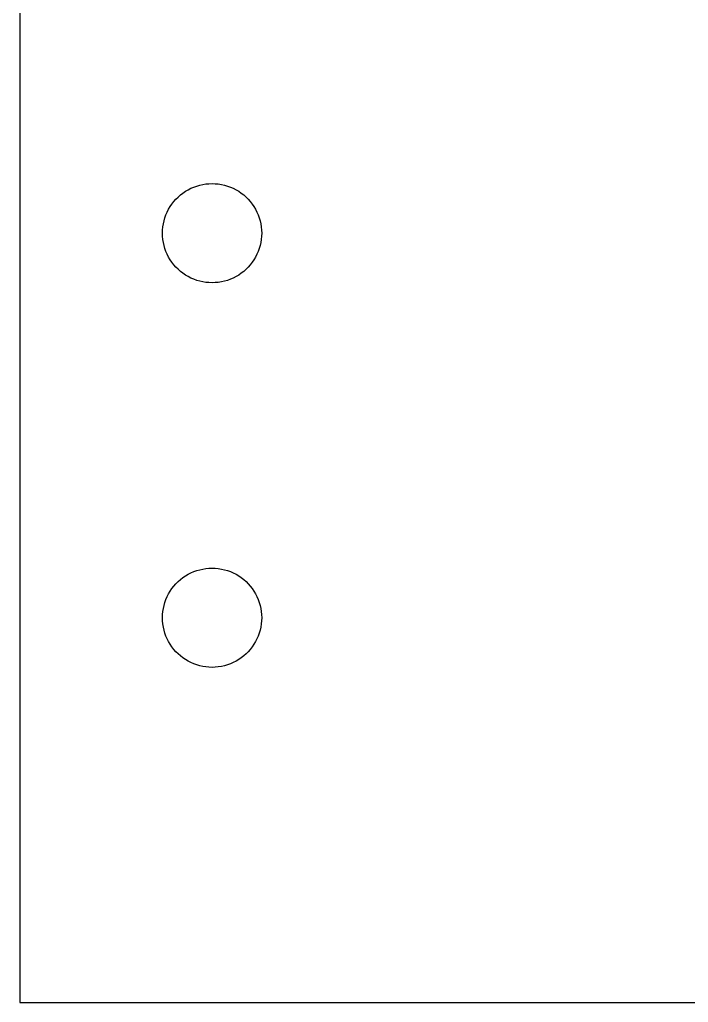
# Model space of a CAD drawing. Extents: x -89 to 272, y -68 to 68.
# Drawn here: x 93.9 to 138, y -67.5 to -2.6 of the extents above; entities that cross this region are included whole.
import ezdxf

# ---------------------------------------------------------------- set-up
doc = ezdxf.new("R2010")
doc.units = 0
doc.layers.get('0').update_dxf_attribs({"color": 1})

msp = doc.modelspace()

# ---------------------------------------------------------------- linework, layer by layer
at = {"color": 1}
for p, q in [((93.9, 67.5), (93.9, -67.5)), ((105.394, -13.655), (105.588, -13.5853)), ((105.588, -13.5853), (105.786, -13.5279)), ((105.786, -13.5279), (105.986, -13.483)), ((105.986, -13.483), (106.19, -13.4508)), ((106.19, -13.4508), (106.394, -13.4315)), ((106.394, -13.4315), (106.6, -13.425)), ((106.6, -13.425), (106.806, -13.4315)), ((106.806, -13.4315), (107.01, -13.4508)), ((107.01, -13.4508), (107.214, -13.483)), ((107.214, -13.483), (107.414, -13.5279)), ((107.414, -13.5279), (107.612, -13.5853)), ((107.612, -13.5853), (107.806, -13.655)), ((104.358, -14.3126), (104.512, -14.1766)), ((104.512, -14.1766), (104.675, -14.0505)), ((104.675, -14.0505), (104.845, -13.9348)), ((104.845, -13.9348), (105.022, -13.8301)), ((105.022, -13.8301), (105.206, -13.7367)), ((105.206, -13.7367), (105.394, -13.655)), ((107.806, -13.655), (107.994, -13.7367)), ((107.994, -13.7367), (108.178, -13.8301)), ((108.178, -13.8301), (108.355, -13.9348)), ((108.355, -13.9348), (108.525, -14.0505)), ((108.525, -14.0505), (108.688, -14.1766)), ((108.688, -14.1766), (108.842, -14.3126)), ((103.835, -14.9452), (103.95, -14.775)), ((103.95, -14.775), (104.077, -14.6124)), ((104.077, -14.6124), (104.213, -14.4581)), ((104.213, -14.4581), (104.358, -14.3126)), ((108.842, -14.3126), (108.987, -14.4581)), ((108.987, -14.4581), (109.123, -14.6124)), ((109.123, -14.6124), (109.25, -14.775)), ((109.25, -14.775), (109.365, -14.9452)), ((103.485, -15.688), (103.555, -15.4944)), ((103.555, -15.4944), (103.637, -15.3056)), ((103.637, -15.3056), (103.73, -15.1223)), ((103.73, -15.1223), (103.835, -14.9452)), ((109.365, -14.9452), (109.47, -15.1223)), ((109.47, -15.1223), (109.563, -15.3056)), ((109.563, -15.3056), (109.645, -15.4944)), ((109.645, -15.4944), (109.715, -15.688)), ((103.351, -16.2895), (103.383, -16.0863)), ((103.383, -16.0863), (103.428, -15.8855)), ((103.428, -15.8855), (103.485, -15.688)), ((109.715, -15.688), (109.772, -15.8855)), ((109.772, -15.8855), (109.817, -16.0863)), ((109.817, -16.0863), (109.849, -16.2895)), ((103.325, -16.7), (103.331, -16.4944)), ((103.331, -16.9056), (103.325, -16.7)), ((103.331, -16.4944), (103.351, -16.2895)), ((109.849, -16.2895), (109.869, -16.4944)), ((109.869, -16.4944), (109.875, -16.7)), ((109.875, -16.7), (109.869, -16.9056)), ((103.351, -17.1105), (103.331, -16.9056)), ((103.383, -17.3137), (103.351, -17.1105)), ((103.428, -17.5145), (103.383, -17.3137)), ((103.485, -17.712), (103.428, -17.5145)), ((109.772, -17.5145), (109.715, -17.712)), ((109.817, -17.3137), (109.772, -17.5145)), ((109.849, -17.1105), (109.817, -17.3137)), ((109.869, -16.9056), (109.849, -17.1105)), ((103.555, -17.9056), (103.485, -17.712)), ((103.637, -18.0944), (103.555, -17.9056)), ((103.73, -18.2777), (103.637, -18.0944)), ((109.563, -18.0944), (109.47, -18.2777)), ((109.645, -17.9056), (109.563, -18.0944)), ((109.715, -17.712), (109.645, -17.9056)), ((103.835, -18.4548), (103.73, -18.2777)), ((103.95, -18.625), (103.835, -18.4548)), ((104.077, -18.7876), (103.95, -18.625)), ((104.213, -18.9419), (104.077, -18.7876)), ((109.123, -18.7876), (108.987, -18.9419)), ((109.25, -18.625), (109.123, -18.7876)), ((109.365, -18.4548), (109.25, -18.625)), ((109.47, -18.2777), (109.365, -18.4548)), ((104.358, -19.0874), (104.213, -18.9419)), ((104.512, -19.2234), (104.358, -19.0874)), ((104.675, -19.3495), (104.512, -19.2234)), ((104.845, -19.4652), (104.675, -19.3495)), ((105.022, -19.5699), (104.845, -19.4652)), ((108.355, -19.4652), (108.178, -19.5699)), ((108.525, -19.3495), (108.355, -19.4652)), ((108.688, -19.2234), (108.525, -19.3495)), ((108.842, -19.0874), (108.688, -19.2234)), ((108.987, -18.9419), (108.842, -19.0874)), ((105.206, -19.6633), (105.022, -19.5699)), ((105.394, -19.745), (105.206, -19.6633)), ((105.588, -19.8147), (105.394, -19.745)), ((105.786, -19.8721), (105.588, -19.8147)), ((105.986, -19.917), (105.786, -19.8721)), ((106.19, -19.9492), (105.986, -19.917)), ((106.394, -19.9685), (106.19, -19.9492)), ((106.6, -19.975), (106.394, -19.9685)), ((106.806, -19.9685), (106.6, -19.975)), ((107.01, -19.9492), (106.806, -19.9685)), ((107.214, -19.917), (107.01, -19.9492)), ((107.414, -19.8721), (107.214, -19.917)), ((107.612, -19.8147), (107.414, -19.8721)), ((107.806, -19.745), (107.612, -19.8147)), ((107.994, -19.6633), (107.806, -19.745)), ((108.178, -19.5699), (107.994, -19.6633)), ((105.588, -38.9853), (105.786, -38.9279)), ((105.786, -38.9279), (105.986, -38.883)), ((105.986, -38.883), (106.19, -38.8508)), ((106.19, -38.8508), (106.394, -38.8315)), ((106.394, -38.8315), (106.6, -38.825)), ((106.6, -38.825), (106.806, -38.8315)), ((106.806, -38.8315), (107.01, -38.8508)), ((107.01, -38.8508), (107.214, -38.883)), ((107.214, -38.883), (107.414, -38.9279)), ((107.414, -38.9279), (107.612, -38.9853)), ((104.358, -39.7126), (104.512, -39.5766)), ((104.512, -39.5766), (104.675, -39.4505)), ((104.675, -39.4505), (104.845, -39.3348)), ((104.845, -39.3348), (105.022, -39.2301)), ((105.022, -39.2301), (105.206, -39.1367)), ((105.206, -39.1367), (105.394, -39.055)), ((105.394, -39.055), (105.588, -38.9853)), ((107.612, -38.9853), (107.806, -39.055)), ((107.806, -39.055), (107.994, -39.1367)), ((107.994, -39.1367), (108.178, -39.2301)), ((108.178, -39.2301), (108.355, -39.3348)), ((108.355, -39.3348), (108.525, -39.4505)), ((108.525, -39.4505), (108.688, -39.5766)), ((108.688, -39.5766), (108.842, -39.7126)), ((103.835, -40.3452), (103.95, -40.175)), ((103.95, -40.175), (104.077, -40.0124)), ((104.077, -40.0124), (104.213, -39.8581)), ((104.213, -39.8581), (104.358, -39.7126)), ((108.842, -39.7126), (108.987, -39.8581)), ((108.987, -39.8581), (109.123, -40.0124)), ((109.123, -40.0124), (109.25, -40.175)), ((109.25, -40.175), (109.365, -40.3452)), ((103.555, -40.8944), (103.637, -40.7056)), ((103.637, -40.7056), (103.73, -40.5222)), ((103.73, -40.5222), (103.835, -40.3452)), ((109.365, -40.3452), (109.47, -40.5222)), ((109.47, -40.5222), (109.563, -40.7056)), ((109.563, -40.7056), (109.645, -40.8944)), ((103.351, -41.6895), (103.383, -41.4863)), ((103.383, -41.4863), (103.428, -41.2855)), ((103.428, -41.2855), (103.485, -41.088)), ((103.485, -41.088), (103.555, -40.8944)), ((109.645, -40.8944), (109.715, -41.088)), ((109.715, -41.088), (109.772, -41.2855)), ((109.772, -41.2855), (109.817, -41.4863)), ((109.817, -41.4863), (109.849, -41.6895)), ((103.325, -42.1), (103.331, -41.8943)), ((103.331, -42.3056), (103.325, -42.1)), ((103.331, -41.8943), (103.351, -41.6895)), ((109.849, -41.6895), (109.869, -41.8943)), ((109.869, -41.8943), (109.875, -42.1)), ((109.875, -42.1), (109.869, -42.3056)), ((103.351, -42.5105), (103.331, -42.3056)), ((103.383, -42.7137), (103.351, -42.5105)), ((103.428, -42.9145), (103.383, -42.7137)), ((109.817, -42.7137), (109.772, -42.9145)), ((109.849, -42.5105), (109.817, -42.7137)), ((109.869, -42.3056), (109.849, -42.5105)), ((103.485, -43.112), (103.428, -42.9145)), ((103.555, -43.3056), (103.485, -43.112)), ((103.637, -43.4944), (103.555, -43.3056)), ((109.645, -43.3056), (109.563, -43.4944)), ((109.715, -43.112), (109.645, -43.3056)), ((109.772, -42.9145), (109.715, -43.112)), ((103.73, -43.6777), (103.637, -43.4944)), ((103.835, -43.8548), (103.73, -43.6777)), ((103.95, -44.025), (103.835, -43.8548)), ((104.077, -44.1876), (103.95, -44.025)), ((109.25, -44.025), (109.123, -44.1876)), ((109.365, -43.8548), (109.25, -44.025)), ((109.47, -43.6777), (109.365, -43.8548)), ((109.563, -43.4944), (109.47, -43.6777)), ((104.213, -44.3419), (104.077, -44.1876)), ((104.358, -44.4874), (104.213, -44.3419)), ((104.512, -44.6234), (104.358, -44.4874)), ((104.675, -44.7495), (104.512, -44.6234)), ((104.845, -44.8652), (104.675, -44.7495)), ((108.525, -44.7495), (108.355, -44.8652)), ((108.688, -44.6234), (108.525, -44.7495)), ((108.842, -44.4874), (108.688, -44.6234)), ((108.987, -44.3419), (108.842, -44.4874)), ((109.123, -44.1876), (108.987, -44.3419)), ((105.022, -44.9699), (104.845, -44.8652)), ((105.206, -45.0633), (105.022, -44.9699)), ((105.394, -45.145), (105.206, -45.0633)), ((105.588, -45.2147), (105.394, -45.145)), ((105.786, -45.2721), (105.588, -45.2147)), ((105.986, -45.317), (105.786, -45.2721)), ((106.19, -45.3492), (105.986, -45.317)), ((106.394, -45.3685), (106.19, -45.3492)), ((106.6, -45.375), (106.394, -45.3685)), ((106.806, -45.3685), (106.6, -45.375)), ((107.01, -45.3492), (106.806, -45.3685)), ((107.214, -45.317), (107.01, -45.3492)), ((107.414, -45.2721), (107.214, -45.317)), ((107.612, -45.2147), (107.414, -45.2721)), ((107.806, -45.145), (107.612, -45.2147)), ((107.994, -45.0633), (107.806, -45.145)), ((108.178, -44.9699), (107.994, -45.0633)), ((108.355, -44.8652), (108.178, -44.9699)), ((93.9, -67.5), (271.7, -67.5))]:
    msp.add_line(p, q, dxfattribs=at)

doc.saveas('drawing.dxf')
